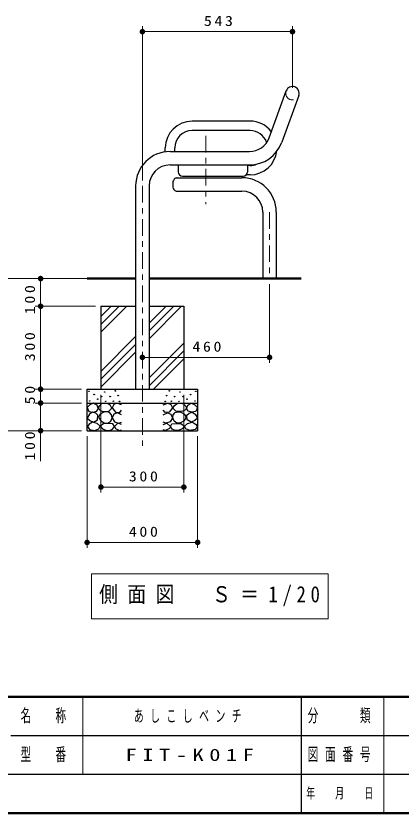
# Model space of a CAD drawing. Units: millimetres on the paper, scale 1:20. Extents: x -1553 to -1188, y 408 to 677.
# Drawn here: x -1369.6 to -1299.9, y 420 to 564.1 of the extents above; entities that cross this region are included whole.
import ezdxf

# ---------------------------------------------------------------- set-up
doc = ezdxf.new("R2010")
doc.units = ezdxf.units.MM
doc.linetypes.add('USER1', pattern=[4.5, 2.5, -2])
doc.linetypes.add('USER2', pattern=[6, 3, -1, 1, -1])
doc.layers.add('LY_1', color=7, linetype='Continuous', lineweight=25)
doc.layers.add('LY_4', color=7, linetype='Continuous', lineweight=13)
doc.layers.add('LY_5', color=7, linetype='Continuous')
doc.styles.add('ＭＳ ゴシック', font='')
doc.styles.get('ＭＳ ゴシック').set_extended_font_data('MS Gothic')

# ---------------------------------------------------------------- blocks, each defined once
blk = doc.blocks.new('filled_dot')
at = {"color": 0, "linetype": 'Continuous', "lineweight": -2, "const_width": 1.25}
blk.add_lwpolyline([(-0.625, 0, 1), (0.625, 0, 1)], format="xyb", close=True, dxfattribs=at)

msp = doc.modelspace()

# ---------------------------------------------------------------- linework, layer by layer
at = {"layer": 'LY_1', "lineweight": 13}
for p, q in [((-1346.705, 534.354), (-1346.705, 562.227)), ((-1319.554, 551.104), (-1319.554, 562.227)), ((-1346.705, 561.227), (-1319.554, 561.227)), ((-1354.512, 516.604), (-1376.288, 516.604)), ((-1365.111, 511.604), (-1365.111, 516.604)), ((-1323.705, 515.604), (-1323.705, 501.357)), ((-1355.205, 511.604), (-1366.111, 511.604)), ((-1365.111, 496.604), (-1365.111, 511.604)), ((-1354.205, 506.9), (-1349.501, 511.604)), ((-1354.205, 508.314), (-1350.915, 511.604)), ((-1354.205, 509.728), (-1352.33, 511.604)), ((-1345.49, 505.715), (-1339.602, 511.604)), ((-1345.49, 507.129), (-1341.016, 511.604)), ((-1345.49, 508.544), (-1342.43, 511.604)), ((-1354.205, 499.829), (-1347.92, 506.114)), ((-1354.205, 498.414), (-1347.92, 504.699)), ((-1345.49, 498.644), (-1339.205, 504.929)), ((-1354.205, 497), (-1347.92, 503.285)), ((-1345.49, 497.23), (-1339.205, 503.515)), ((-1346.705, 502.357), (-1323.705, 502.357)), ((-1344.702, 496.604), (-1339.205, 502.101)), ((-1357.705, 496.604), (-1366.111, 496.604)), ((-1365.111, 494.104), (-1365.111, 496.604)), ((-1354.205, 495.604), (-1354.205, 477.911)), ((-1339.205, 495.604), (-1339.205, 477.911)), ((-1357.705, 494.104), (-1366.111, 494.104)), ((-1365.111, 483.58), (-1365.111, 494.104)), ((-1357.705, 489.104), (-1376.288, 489.104)), ((-1356.705, 488.104), (-1356.705, 467.911)), ((-1336.705, 488.104), (-1336.705, 467.911)), ((-1339.205, 478.911), (-1354.205, 478.911)), ((-1336.705, 468.911), (-1356.705, 468.911)), ((-1355.918, 463.259), (-1355.918, 455.125)), ((-1313.118, 463.259), (-1355.918, 463.259)), ((-1313.118, 455.125), (-1313.118, 463.259)), ((-1355.918, 455.125), (-1313.118, 455.125))]:
    msp.add_line(p, q, dxfattribs=at)
at = {"layer": 'LY_1'}
for p, q in [((-1323.775, 542.059), (-1320.696, 550.519)), ((-1318.412, 549.688), (-1321.491, 541.228)), ((-1327.269, 545.052), (-1337.705, 545.052)), ((-1327.269, 543.352), (-1337.705, 543.352)), ((-1342.555, 539.51), (-1342.555, 540.202)), ((-1341.705, 539.569), (-1327.332, 539.569)), ((-1340.855, 539.569), (-1340.855, 540.202)), ((-1341.705, 537.139), (-1327.332, 537.139)), ((-1340.205, 537.139), (-1340.205, 535.854)), ((-1327.705, 537.139), (-1327.705, 535.854)), ((-1327.205, 537.052), (-1327.705, 537.052)), ((-1340.601, 534.819), (-1328.705, 534.819)), ((-1339.455, 535.104), (-1328.455, 535.104)), ((-1327.205, 535.352), (-1328.007, 535.352)), ((-1347.92, 533.354), (-1347.92, 516.604)), ((-1345.49, 533.354), (-1345.49, 516.604)), ((-1340.601, 532.389), (-1328.705, 532.389)), ((-1324.92, 528.604), (-1324.92, 516.604)), ((-1322.49, 528.604), (-1322.49, 516.604)), ((-1347.92, 516.604), (-1347.92, 496.604)), ((-1345.49, 516.604), (-1345.49, 496.604)), ((-1354.205, 511.604), (-1347.92, 511.604)), ((-1354.205, 511.604), (-1354.205, 496.604)), ((-1345.49, 511.604), (-1339.205, 511.604)), ((-1339.205, 511.604), (-1339.205, 496.604)), ((-1356.705, 496.604), (-1336.705, 496.604)), ((-1356.705, 489.104), (-1356.705, 496.604)), ((-1336.705, 496.604), (-1336.705, 489.104)), ((-1356.705, 494.104), (-1336.705, 494.104)), ((-1356.705, 489.104), (-1336.705, 489.104))]:
    msp.add_line(p, q, dxfattribs=at)
at = {"layer": 'LY_1', "linetype": 'USER2', "lineweight": 13}
for p, q in [((-1335.205, 542.41), (-1335.205, 530.074)), ((-1346.705, 533.354), (-1346.705, 486.306)), ((-1323.705, 528.604), (-1323.705, 516.604))]:
    msp.add_line(p, q, dxfattribs=at)
at = {"layer": 'LY_1', "lineweight": 50}
for p, q in [((-1356.705, 516.604), (-1347.92, 516.604)), ((-1345.49, 516.604), (-1317.989, 516.604))]:
    msp.add_line(p, q, dxfattribs=at)
at = {"layer": 'LY_1'}
for points in [[(-1355.583, 494.074), (-1356.217, 493.773), (-1356.692, 493.298), (-1356.391, 492.601), (-1355.662, 492.458), (-1354.965, 492.616), (-1354.712, 493.203), (-1354.902, 493.71)], [(-1353.612, 494.078), (-1354.139, 493.943), (-1354.72, 493.308), (-1354.49, 492.889), (-1354.033, 492.652), (-1353.517, 492.578), (-1352.774, 492.646), (-1352.206, 493.186), (-1352.49, 493.687), (-1353.024, 493.997)], [(-1339.799, 494.078), (-1339.272, 493.943), (-1338.691, 493.308), (-1338.921, 492.889), (-1339.378, 492.652), (-1339.894, 492.578), (-1340.637, 492.646), (-1341.205, 493.186), (-1340.921, 493.687), (-1340.387, 493.997)], [(-1337.828, 494.074), (-1337.194, 493.773), (-1336.719, 493.298), (-1337.02, 492.601), (-1337.749, 492.458), (-1338.446, 492.616), (-1338.699, 493.203), (-1338.509, 493.71)], [(-1355.71, 492.426), (-1356.248, 492.078), (-1356.692, 491.397), (-1356.185, 490.937), (-1355.52, 490.62), (-1354.823, 491.064), (-1354.743, 491.904), (-1355.151, 492.266)], [(-1354.247, 490.862), (-1353.626, 490.517), (-1352.95, 490.47), (-1352.436, 490.831), (-1352.193, 491.43), (-1352.304, 491.967), (-1352.652, 492.376), (-1353.118, 492.54), (-1353.652, 492.484), (-1354.342, 492.115), (-1354.639, 491.538)], [(-1339.164, 490.862), (-1339.785, 490.517), (-1340.461, 490.47), (-1340.975, 490.831), (-1341.218, 491.43), (-1341.106, 491.967), (-1340.759, 492.376), (-1340.293, 492.54), (-1339.759, 492.484), (-1339.069, 492.115), (-1338.772, 491.538)], [(-1337.701, 492.426), (-1337.163, 492.078), (-1336.719, 491.397), (-1337.226, 490.937), (-1337.891, 490.62), (-1338.588, 491.064), (-1338.668, 491.904), (-1338.26, 492.266)], [(-1355.751, 490.63), (-1356.319, 490.31), (-1356.657, 489.888), (-1356.254, 489.322), (-1355.311, 489.119), (-1354.595, 489.438), (-1354.322, 489.943), (-1354.861, 490.398)], [(-1352.896, 490.422), (-1353.679, 490.382), (-1354.342, 489.909), (-1353.909, 489.449), (-1353.22, 489.139), (-1352.655, 489.13), (-1352.112, 489.355), (-1351.774, 489.882), (-1352.031, 490.368)], [(-1340.515, 490.422), (-1339.732, 490.382), (-1339.069, 489.909), (-1339.502, 489.449), (-1340.191, 489.139), (-1340.756, 489.13), (-1341.299, 489.355), (-1341.637, 489.882), (-1341.38, 490.368)], [(-1337.66, 490.63), (-1337.091, 490.31), (-1336.754, 489.888), (-1337.157, 489.322), (-1338.1, 489.119), (-1338.816, 489.438), (-1339.089, 489.943), (-1338.55, 490.398)]]:
    msp.add_lwpolyline(points, close=True, dxfattribs=at)
for points in [[(-1350.455, 493.769), (-1351.311, 494.086), (-1351.85, 493.816), (-1352.166, 493.214), (-1351.58, 492.454), (-1350.804, 492.39), (-1350.455, 492.787)], [(-1342.955, 493.769), (-1342.1, 494.086), (-1341.561, 493.816), (-1341.244, 493.214), (-1341.831, 492.454), (-1342.607, 492.39), (-1342.955, 492.787)], [(-1350.471, 491.963), (-1351.232, 492.359), (-1351.865, 492.105), (-1352.166, 491.456), (-1351.723, 490.679), (-1350.962, 490.442), (-1350.471, 490.648)], [(-1342.94, 491.963), (-1342.179, 492.359), (-1341.545, 492.105), (-1341.244, 491.456), (-1341.688, 490.679), (-1342.449, 490.442), (-1342.94, 490.648)], [(-1350.455, 490.236), (-1351.121, 490.442), (-1351.77, 489.887), (-1351.596, 489.491), (-1350.867, 489.127), (-1350.455, 489.285)], [(-1342.955, 490.236), (-1342.29, 490.442), (-1341.641, 489.887), (-1341.815, 489.491), (-1342.544, 489.127), (-1342.955, 489.285)]]:
    msp.add_lwpolyline(points, dxfattribs=at)
for centre in [(-1356.375, 496.213), (-1355.425, 495.642), (-1353.508, 496.102), (-1351.585, 496.308), (-1341.826, 496.308), (-1339.903, 496.102), (-1337.986, 495.642), (-1337.036, 496.213), (-1356.217, 494.47), (-1354.775, 494.803), (-1354.078, 495.278), (-1353.333, 494.422), (-1352.531, 495.281), (-1351.95, 494.43), (-1351.085, 495.457), (-1350.841, 494.403), (-1342.57, 494.403), (-1342.326, 495.457), (-1341.461, 494.43), (-1340.88, 495.281), (-1340.078, 494.422), (-1339.333, 495.278), (-1338.636, 494.803), (-1337.194, 494.47)]:
    msp.add_circle(centre, 0.05, dxfattribs=at)
at = {"layer": 'LY_1', "linetype": 'USER1', "lineweight": 13}
msp.add_arc((-1319.554, 550.104), 1.215, 160, 340, dxfattribs=at)
at = {"layer": 'LY_1'}
for centre, radius, start, end in [((-1319.554, 550.104), 1.215, 340, 160), ((-1337.705, 540.202), 4.85, 90, 180), ((-1327.205, 540.202), 4.85, 38.21683, 90), ((-1337.705, 540.202), 3.15, 90, 180), ((-1327.205, 540.202), 3.15, 19.77695, 90), ((-1327.332, 543.354), 3.785, 270, 340), ((-1327.332, 543.354), 6.215, 270, 340), ((-1341.705, 533.354), 6.215, 90, 180), ((-1327.205, 540.202), 4.85, 270, 353.993), ((-1341.705, 533.354), 3.785, 90, 180), ((-1327.205, 540.202), 3.15, 270, 291.55808), ((-1340.278, 533.979), 0.9, 111.03974, 170.79164), ((-1339.455, 535.854), 0.75, 180, 270), ((-1328.705, 528.604), 6.215, 0, 90), ((-1328.455, 535.854), 0.75, 270, 0), ((-1337.705, 533.604), 3.5, 171.47209, 188.09391), ((-1340.278, 533.229), 0.9, 187.52006, 248.96045), ((-1328.705, 528.604), 3.785, 0, 90)]:
    msp.add_arc(centre, radius, start, end, dxfattribs=at)
at = {"layer": 'LY_4', "lineweight": 50}
for p, q in [((-1553, 441), (-1188, 441)), ((-1553, 420), (-1188, 420))]:
    msp.add_line(p, q, dxfattribs=at)
at = {"layer": 'LY_4'}
for p, q in [((-1357.5, 441), (-1357.5, 427)), ((-1303, 441), (-1303, 420))]:
    msp.add_line(p, q, dxfattribs=at)
at = {"layer": 'LY_4', "lineweight": 25}
for p, q in [((-1318, 441), (-1318, 420)), ((-1370.5, 434), (-1258, 434)), ((-1425.5, 427), (-1188, 427))]:
    msp.add_line(p, q, dxfattribs=at)

# ---------------------------------------------------------------- block references
at = {"layer": 'LY_1', "lineweight": 13, "xscale": 0.4, "yscale": 0.4}
for p in [(-1346.705, 561.227), (-1346.705, 502.357), (-1354.205, 478.911), (-1356.705, 468.911)]:
    msp.add_blockref('filled_dot', p, dxfattribs=at)
for p, rotation in [((-1319.554, 561.227), 180), ((-1365.111, 516.604), 270), ((-1365.111, 511.604), 270), ((-1365.111, 511.604), 90), ((-1323.705, 502.357), 180), ((-1365.111, 496.604), 270), ((-1365.111, 496.604), 90), ((-1365.111, 494.104), 270), ((-1365.111, 494.104), 90), ((-1365.111, 489.104), 90), ((-1339.205, 478.911), 180), ((-1336.705, 468.911), 180)]:
    msp.add_blockref('filled_dot', p, dxfattribs=dict(at, rotation=rotation))

# ---------------------------------------------------------------- texts
at = {"layer": 'LY_1', "style": 'ＭＳ ゴシック'}
for s, insert, char_height, attachment_point in [('\\T1.33;\\W1.15;543', (-1332.713, 562.227), 1.833, 8), ('\\T1.33;\\W1.15;460', (-1334.79, 503.357), 1.833, 8), ('\\T1.33;\\W1.15;300', (-1346.289, 479.911), 1.833, 8), ('\\T1.33;\\W1.15;400', (-1346.289, 469.911), 1.833, 8), ('\\T1.5;\\W0.85;側面図\u3000Ｓ＝1/20', (-1354.518, 459.192), 2.933, 4)]:
    msp.add_mtext(s, dxfattribs=dict(at, insert=insert, char_height=char_height, attachment_point=attachment_point))
at = {"layer": 'LY_1', "char_height": 1.833, "attachment_point": 8, "rotation": 90, "style": 'ＭＳ ゴシック'}
for s, insert in [('\\T1.33;\\W1.15;100', (-1366.111, 513.02)), ('\\T1.33;\\W1.15;300', (-1366.111, 504.52)), ('\\T1.34;\\W1.15;50', (-1366.111, 495.782)), ('\\T1.33;\\W1.15;100', (-1366.111, 486.58))]:
    msp.add_mtext(s, dxfattribs=dict(at, insert=insert))
at = {"layer": 'LY_4', "attachment_point": 5, "style": 'ＭＳ ゴシック'}
for s, insert, char_height in [('\\T1.64;\\W0.6;名\u3000称', (-1364, 437.5), 2.346), ('\\T1.64;\\W0.6;分\u3000\u3000類', (-1310.5, 437.5), 2.346), ('\\T1.64;\\W0.6;型\u3000番', (-1364, 430.5), 2.346), ('\\T1.64;\\W0.6;図面番号', (-1310.5, 430.5), 2.346), ('\\T1.64;\\W0.6;年\u3000月\u3000日', (-1310.5, 423.5), 1.906)]:
    msp.add_mtext(s, dxfattribs=dict(at, insert=insert, char_height=char_height))
at = {"layer": 'LY_5', "char_height": 2.199, "attachment_point": 4, "style": 'ＭＳ ゴシック'}
for s, insert in [('\\T1.64;\\W0.6;あしこしベンチ', (-1348.25, 437.5)), ('\\T1.5;\\W1.35;FIT-K01F', (-1349.75, 430.5))]:
    msp.add_mtext(s, dxfattribs=dict(at, insert=insert))

doc.saveas('drawing.dxf')
